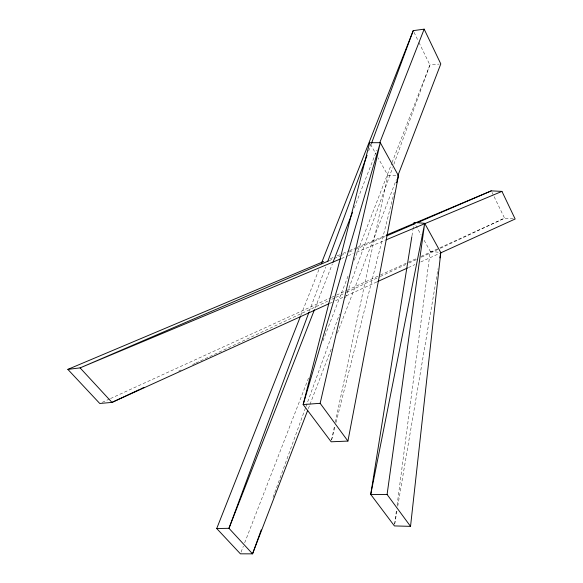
<?xml version="1.0" encoding="UTF-8"?>
<svg xmlns="http://www.w3.org/2000/svg" width="583" height="583" viewBox="0 0 583 583"><rect width="100%" height="100%" fill="white"/><g stroke="black" fill="none" stroke-linecap="round" stroke-linejoin="round"><path stroke-width="0.44" stroke-dasharray="2.92 2.19" d="M394.64 524.124L396.52 509.717M397.11 505.213L430.232 251.251L423.258 238.76M411.962 235.845L412.822 230.46M412.961 229.556L413.536 225.971M394.713 524.132L397.14 509.79M397.752 506.204L438.044 268.676M331.538 440.027L334.562 425.809M335.312 422.252L387.797 175.25L378.054 157.796M331.61 440.034L335.174 425.933M336.063 422.413L394.21 192.383M273.048 497.343L305.66 407.437M305.973 406.584L339.517 314.113M345.413 297.847L392.621 167.7M393.868 164.275L429.897 64.953L418.776 42.085M309.245 311.49L325.678 267.101M368.653 151.012L371.182 144.183M308.341 408.654L309.646 405.258M309.974 404.413L331.508 348.372M337.375 333.09L396.433 179.404M241.056 552.13L243.359 546.191M244.678 542.795L308.83 377.288M322.975 340.793L348.306 275.446M354.231 260.164L391.732 163.408M392.06 162.562L429.897 64.953L439.123 64.086M315.133 307.97L332.368 263.902M354.238 207.963L376.778 150.341M300.93 315.155L318.974 269.426M178.653 371.123L181.124 369.965M192.645 364.557L195.116 363.398M195.932 363.012L327.624 301.222M331.734 299.29L335.028 297.745M335.852 297.359L345.726 292.724M346.55 292.338L379.475 276.889M380.298 276.502L405.812 264.529M409.098 262.991L416.51 259.515M421.443 257.198L439.553 248.701M440.376 248.314L504.572 218.188L514.272 218.946M102.236 402.336L109.684 398.925M110.515 398.546L330.721 297.76M331.552 297.381L335.691 295.486M336.522 295.107L346.455 290.56M347.279 290.181L379.569 275.402M380.393 275.023L416.823 258.356M420.962 256.462L439.174 248.125M439.997 247.746L504.572 218.188L492.074 192.47M329.716 303.364L332.201 302.234M335.509 300.726L342.957 297.337M346.273 295.829L376.902 281.902M408.362 267.59L414.987 264.58M420.78 261.942L439.822 253.277M329.147 260.667L333.33 258.867M334.161 258.502L340.013 255.988M340.851 255.624L345.865 253.467M349.21 252.031L354.224 249.874M355.062 249.509L385.144 236.56M330.299 258.735L333.651 257.322M337.003 255.908L342.039 253.787M342.877 253.437L348.743 250.96M349.581 250.61L356.293 247.782M357.131 247.425L385.64 235.408M341.441 258.539L347.322 256.075M348.16 255.726L353.203 253.62M356.563 252.213L385.137 240.254M387.797 175.25L396.666 175.57M430.232 251.251L439.021 252.33M370.518 144.314L375.838 153.832M415.854 225.497L421.079 234.862M414.01 32.284L418.375 41.269"/><path stroke-width="0.87" d="M411.817 236.742L370.73 494.428L394.407 525.924L410.534 526.354L440.784 252.541L424.701 223.34L414.105 222.378L413.821 224.171M387.09 494.493L424.701 223.34L370.73 494.428L387.09 494.493L410.534 526.354M439.866 257.919L440.784 252.541M347.927 441.076L398.444 175.636L380.305 142.682L369.637 142.726L303.16 404.551L331.166 441.797L347.927 441.076L320.154 403.312L380.305 142.682L303.16 404.551L320.154 403.312M396.659 182.683L398.444 175.636M261.25 529.874L252.548 553.85L240.4 553.828L216.723 528.526L300.595 316.001M308.924 312.342L228.973 528.307L252.548 553.85L307.686 410.352M327.886 261.126L367.071 155.282M371.502 143.331L413.216 30.651L424.169 29.15L440.799 63.926L397.737 176.008M314.47 309.66L228.973 528.307L216.723 528.526M333.031 262.204L352.584 212.205M379.759 142.711L424.169 29.15M321.313 263.501L413.216 30.651M139.148 389.663L111.987 402.401L99.751 403.472L67.847 369.382L323.587 261.563M140.794 388.89L144.081 387.345M328.885 303.743L111.987 402.401L80.09 367.88L67.847 369.382M377.733 281.523L407.532 267.969M440.646 252.905L515.153 219.011L501.948 191.392L491.287 190.867L386.478 235.051M328.316 261.024L80.09 367.88L340.596 258.888M386.82 235.838L415.234 223.61M416.903 222.888L491.287 190.867M385.975 239.904L501.948 191.392"/></g></svg>
